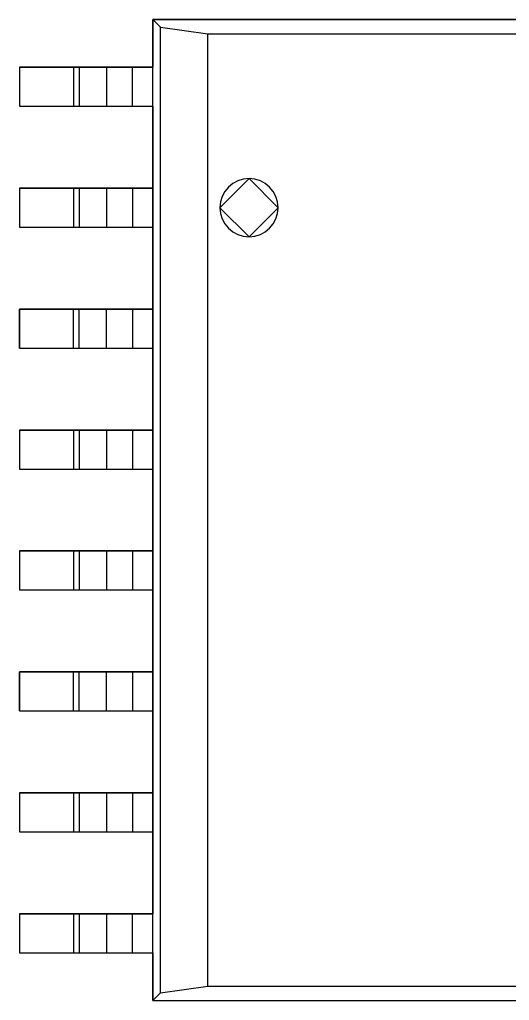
# Model space of a CAD drawing. Header units: inches. Extents: x 0 to 840, y -594 to 0.
# Drawn here: x 184.35 to 194.65, y -374.65 to -354.05 of the extents above; entities that cross this region are included whole.
import ezdxf

# ---------------------------------------------------------------- set-up
doc = ezdxf.new("R2010")
doc.units = ezdxf.units.IN
doc.header["$MEASUREMENT"] = 0

msp = doc.modelspace()

# ---------------------------------------------------------------- linework, layer by layer
at = {"color": 18, "true_color": 0x000000}
for p, q in [((202.146, -354.054), (187.146, -354.054)), ((187.146, -354.054), (187.146, -355.054)), ((187.146, -354.054), (187.306, -354.214)), ((187.146, -374.654), (187.146, -354.054)), ((187.146, -354.054), (202.146, -354.054)), ((202.146, -354.054), (187.146, -354.054)), ((187.146, -354.054), (187.146, -355.054)), ((187.146, -354.054), (187.306, -354.214)), ((187.146, -374.654), (187.146, -354.054)), ((187.146, -354.054), (202.146, -354.054)), ((187.306, -374.494), (187.306, -354.214)), ((187.306, -354.214), (188.306, -354.354)), ((187.306, -374.494), (187.306, -354.214)), ((187.306, -354.214), (188.306, -354.354)), ((188.306, -374.354), (188.306, -354.354)), ((188.306, -354.354), (201.846, -354.354)), ((188.306, -374.354), (188.306, -354.354)), ((188.306, -354.354), (201.846, -354.354)), ((184.346, -355.054), (184.346, -355.874)), ((185.476, -355.054), (184.346, -355.054)), ((184.346, -355.054), (184.346, -355.874)), ((184.346, -355.054), (185.476, -355.054)), ((184.346, -355.054), (184.346, -355.874)), ((185.476, -355.054), (184.346, -355.054)), ((184.346, -355.054), (184.346, -355.874)), ((184.346, -355.054), (185.476, -355.054)), ((185.6, -355.054), (185.476, -355.054)), ((185.476, -355.054), (185.518, -355.054)), ((185.476, -355.054), (185.476, -355.874)), ((185.6, -355.054), (185.476, -355.054)), ((185.476, -355.054), (185.518, -355.054)), ((185.476, -355.054), (185.476, -355.874)), ((185.518, -355.054), (185.554, -355.054)), ((185.518, -355.054), (185.554, -355.054)), ((185.554, -355.054), (185.584, -355.054)), ((185.554, -355.054), (185.584, -355.054)), ((185.584, -355.054), (185.6, -355.054)), ((185.584, -355.054), (185.6, -355.054)), ((186.172, -355.054), (185.6, -355.054)), ((185.6, -355.054), (186.172, -355.054)), ((185.6, -355.054), (185.6, -355.874)), ((186.172, -355.054), (185.6, -355.054)), ((185.6, -355.054), (186.172, -355.054)), ((185.6, -355.054), (185.6, -355.874)), ((186.722, -355.054), (186.172, -355.054)), ((186.172, -355.054), (186.228, -355.054)), ((186.172, -355.054), (186.172, -355.874)), ((186.722, -355.054), (186.172, -355.054)), ((186.172, -355.054), (186.228, -355.054)), ((186.172, -355.054), (186.172, -355.874)), ((186.228, -355.054), (186.32, -355.054)), ((186.228, -355.054), (186.32, -355.054)), ((186.32, -355.054), (186.438, -355.054)), ((186.32, -355.054), (186.438, -355.054)), ((186.438, -355.054), (186.574, -355.054)), ((186.438, -355.054), (186.574, -355.054)), ((186.574, -355.054), (186.722, -355.054)), ((186.574, -355.054), (186.722, -355.054)), ((187.146, -355.054), (186.722, -355.054)), ((186.722, -355.054), (187.146, -355.054)), ((186.722, -355.874), (186.722, -355.054)), ((187.146, -355.054), (186.722, -355.054)), ((186.722, -355.054), (187.146, -355.054)), ((186.722, -355.874), (186.722, -355.054)), ((187.146, -355.874), (187.146, -355.054)), ((187.146, -355.874), (187.146, -355.054)), ((184.346, -355.874), (185.476, -355.874)), ((184.346, -355.874), (185.476, -355.874)), ((184.346, -355.874), (185.476, -355.874)), ((184.346, -355.874), (185.476, -355.874)), ((185.476, -355.874), (185.6, -355.874)), ((185.476, -355.874), (185.518, -355.874)), ((185.476, -355.874), (185.6, -355.874)), ((185.476, -355.874), (185.518, -355.874)), ((185.518, -355.874), (185.554, -355.874)), ((185.518, -355.874), (185.554, -355.874)), ((185.554, -355.874), (185.584, -355.874)), ((185.554, -355.874), (185.584, -355.874)), ((185.584, -355.874), (185.6, -355.874)), ((185.584, -355.874), (185.6, -355.874)), ((185.6, -355.874), (186.172, -355.874)), ((185.6, -355.874), (186.172, -355.874)), ((185.6, -355.874), (186.172, -355.874)), ((185.6, -355.874), (186.172, -355.874)), ((186.172, -355.874), (186.722, -355.874)), ((186.172, -355.874), (186.228, -355.874)), ((186.172, -355.874), (186.722, -355.874)), ((186.172, -355.874), (186.228, -355.874)), ((186.228, -355.874), (186.32, -355.874)), ((186.228, -355.874), (186.32, -355.874)), ((186.32, -355.874), (186.438, -355.874)), ((186.32, -355.874), (186.438, -355.874)), ((186.438, -355.874), (186.574, -355.874)), ((186.438, -355.874), (186.574, -355.874)), ((186.574, -355.874), (186.722, -355.874)), ((186.574, -355.874), (186.722, -355.874)), ((186.722, -355.874), (187.146, -355.874)), ((186.722, -355.874), (187.146, -355.874)), ((186.722, -355.874), (187.146, -355.874)), ((186.722, -355.874), (187.146, -355.874)), ((187.146, -355.874), (187.146, -357.594)), ((187.146, -355.874), (187.146, -357.594)), ((189.171, -357.393), (188.559, -358.004)), ((189.782, -358.004), (189.171, -357.393)), ((185.476, -357.594), (184.346, -357.594)), ((184.346, -357.594), (184.346, -358.414)), ((184.346, -357.594), (184.346, -358.414)), ((184.346, -357.594), (185.476, -357.594)), ((185.476, -357.594), (184.346, -357.594)), ((184.346, -357.594), (184.346, -358.414)), ((184.346, -357.594), (184.346, -358.414)), ((184.346, -357.594), (185.476, -357.594)), ((185.6, -357.594), (185.476, -357.594)), ((185.476, -357.594), (185.518, -357.594)), ((185.476, -357.594), (185.476, -358.414)), ((185.6, -357.594), (185.476, -357.594)), ((185.476, -357.594), (185.518, -357.594)), ((185.476, -357.594), (185.476, -358.414)), ((185.518, -357.594), (185.554, -357.594)), ((185.518, -357.594), (185.554, -357.594)), ((185.554, -357.594), (185.584, -357.594)), ((185.554, -357.594), (185.584, -357.594)), ((185.584, -357.594), (185.6, -357.594)), ((185.584, -357.594), (185.6, -357.594)), ((186.172, -357.594), (185.6, -357.594)), ((185.6, -357.594), (186.172, -357.594)), ((185.6, -357.594), (185.6, -358.414)), ((186.172, -357.594), (185.6, -357.594)), ((185.6, -357.594), (186.172, -357.594)), ((185.6, -357.594), (185.6, -358.414)), ((186.722, -357.594), (186.172, -357.594)), ((186.172, -357.594), (186.228, -357.594)), ((186.172, -357.594), (186.172, -358.414)), ((186.722, -357.594), (186.172, -357.594)), ((186.172, -357.594), (186.228, -357.594)), ((186.172, -357.594), (186.172, -358.414)), ((186.228, -357.594), (186.32, -357.594)), ((186.228, -357.594), (186.32, -357.594)), ((186.32, -357.594), (186.438, -357.594)), ((186.32, -357.594), (186.438, -357.594)), ((186.438, -357.594), (186.574, -357.594)), ((186.438, -357.594), (186.574, -357.594)), ((186.574, -357.594), (186.722, -357.594)), ((186.574, -357.594), (186.722, -357.594)), ((187.146, -357.594), (186.722, -357.594)), ((186.722, -357.594), (187.146, -357.594)), ((186.722, -357.594), (186.722, -358.414)), ((187.146, -357.594), (186.722, -357.594)), ((186.722, -357.594), (187.146, -357.594)), ((186.722, -357.594), (186.722, -358.414)), ((187.146, -357.594), (187.146, -358.414)), ((187.146, -357.594), (187.146, -358.414)), ((188.559, -358.004), (189.171, -358.615)), ((189.171, -358.615), (189.782, -358.004)), ((184.346, -358.414), (185.476, -358.414)), ((184.346, -358.414), (185.476, -358.414)), ((184.346, -358.414), (185.476, -358.414)), ((184.346, -358.414), (185.476, -358.414)), ((185.476, -358.414), (185.6, -358.414)), ((185.476, -358.414), (185.518, -358.414)), ((185.476, -358.414), (185.6, -358.414)), ((185.476, -358.414), (185.518, -358.414)), ((185.518, -358.414), (185.554, -358.414)), ((185.518, -358.414), (185.554, -358.414)), ((185.554, -358.414), (185.584, -358.414)), ((185.554, -358.414), (185.584, -358.414)), ((185.584, -358.414), (185.6, -358.414)), ((185.584, -358.414), (185.6, -358.414)), ((185.6, -358.414), (186.172, -358.414)), ((185.6, -358.414), (186.172, -358.414)), ((185.6, -358.414), (186.172, -358.414)), ((185.6, -358.414), (186.172, -358.414)), ((186.172, -358.414), (186.722, -358.414)), ((186.172, -358.414), (186.228, -358.414)), ((186.172, -358.414), (186.722, -358.414)), ((186.172, -358.414), (186.228, -358.414)), ((186.228, -358.414), (186.32, -358.414)), ((186.228, -358.414), (186.32, -358.414)), ((186.32, -358.414), (186.438, -358.414)), ((186.32, -358.414), (186.438, -358.414)), ((186.438, -358.414), (186.574, -358.414)), ((186.438, -358.414), (186.574, -358.414)), ((186.574, -358.414), (186.722, -358.414)), ((186.574, -358.414), (186.722, -358.414)), ((186.722, -358.414), (187.146, -358.414)), ((186.722, -358.414), (187.146, -358.414)), ((186.722, -358.414), (187.146, -358.414)), ((186.722, -358.414), (187.146, -358.414)), ((187.146, -358.414), (187.146, -360.134)), ((187.146, -358.414), (187.146, -360.134)), ((185.476, -360.134), (184.346, -360.134)), ((184.346, -360.134), (184.346, -360.954)), ((184.346, -360.954), (184.346, -360.134)), ((184.346, -360.134), (185.476, -360.134)), ((185.476, -360.134), (184.346, -360.134)), ((184.346, -360.134), (184.346, -360.954)), ((184.346, -360.954), (184.346, -360.134)), ((184.346, -360.134), (185.476, -360.134)), ((185.6, -360.134), (185.476, -360.134)), ((185.476, -360.134), (185.518, -360.134)), ((185.476, -360.954), (185.476, -360.134)), ((185.6, -360.134), (185.476, -360.134)), ((185.476, -360.134), (185.518, -360.134)), ((185.476, -360.954), (185.476, -360.134)), ((185.518, -360.134), (185.554, -360.134)), ((185.518, -360.134), (185.554, -360.134)), ((185.554, -360.134), (185.584, -360.134)), ((185.554, -360.134), (185.584, -360.134)), ((185.584, -360.134), (185.6, -360.134)), ((185.584, -360.134), (185.6, -360.134)), ((186.172, -360.134), (185.6, -360.134)), ((185.6, -360.134), (186.172, -360.134)), ((185.6, -360.954), (185.6, -360.134)), ((186.172, -360.134), (185.6, -360.134)), ((185.6, -360.134), (186.172, -360.134)), ((185.6, -360.954), (185.6, -360.134)), ((186.722, -360.134), (186.172, -360.134)), ((186.172, -360.134), (186.228, -360.134)), ((186.172, -360.954), (186.172, -360.134)), ((186.722, -360.134), (186.172, -360.134)), ((186.172, -360.134), (186.228, -360.134)), ((186.172, -360.954), (186.172, -360.134)), ((186.228, -360.134), (186.32, -360.134)), ((186.228, -360.134), (186.32, -360.134)), ((186.32, -360.134), (186.438, -360.134)), ((186.32, -360.134), (186.438, -360.134)), ((186.438, -360.134), (186.574, -360.134)), ((186.438, -360.134), (186.574, -360.134)), ((186.574, -360.134), (186.722, -360.134)), ((186.574, -360.134), (186.722, -360.134)), ((187.146, -360.134), (186.722, -360.134)), ((186.722, -360.134), (187.146, -360.134)), ((186.722, -360.134), (186.722, -360.954)), ((187.146, -360.134), (186.722, -360.134)), ((186.722, -360.134), (187.146, -360.134)), ((186.722, -360.134), (186.722, -360.954)), ((187.146, -360.134), (187.146, -360.954)), ((187.146, -360.134), (187.146, -360.954)), ((184.346, -360.954), (185.476, -360.954)), ((184.346, -360.954), (185.476, -360.954)), ((184.346, -360.954), (185.476, -360.954)), ((184.346, -360.954), (185.476, -360.954)), ((185.476, -360.954), (185.6, -360.954)), ((185.476, -360.954), (185.518, -360.954)), ((185.476, -360.954), (185.6, -360.954)), ((185.476, -360.954), (185.518, -360.954)), ((185.518, -360.954), (185.554, -360.954)), ((185.518, -360.954), (185.554, -360.954)), ((185.554, -360.954), (185.584, -360.954)), ((185.554, -360.954), (185.584, -360.954)), ((185.584, -360.954), (185.6, -360.954)), ((185.584, -360.954), (185.6, -360.954)), ((185.6, -360.954), (186.172, -360.954)), ((185.6, -360.954), (186.172, -360.954)), ((185.6, -360.954), (186.172, -360.954)), ((185.6, -360.954), (186.172, -360.954)), ((186.172, -360.954), (186.722, -360.954)), ((186.172, -360.954), (186.228, -360.954)), ((186.172, -360.954), (186.722, -360.954)), ((186.172, -360.954), (186.228, -360.954)), ((186.228, -360.954), (186.32, -360.954)), ((186.228, -360.954), (186.32, -360.954)), ((186.32, -360.954), (186.438, -360.954)), ((186.32, -360.954), (186.438, -360.954)), ((186.438, -360.954), (186.574, -360.954)), ((186.438, -360.954), (186.574, -360.954)), ((186.574, -360.954), (186.722, -360.954)), ((186.574, -360.954), (186.722, -360.954)), ((186.722, -360.954), (187.146, -360.954)), ((186.722, -360.954), (187.146, -360.954)), ((186.722, -360.954), (187.146, -360.954)), ((186.722, -360.954), (187.146, -360.954)), ((187.146, -360.954), (187.146, -362.674)), ((187.146, -360.954), (187.146, -362.674)), ((185.476, -362.674), (184.346, -362.674)), ((184.346, -362.674), (184.346, -363.494)), ((184.346, -362.674), (184.346, -363.494)), ((184.346, -362.674), (185.476, -362.674)), ((185.476, -362.674), (184.346, -362.674)), ((184.346, -362.674), (184.346, -363.494)), ((184.346, -362.674), (184.346, -363.494)), ((184.346, -362.674), (185.476, -362.674)), ((185.6, -362.674), (185.476, -362.674)), ((185.476, -362.674), (185.518, -362.674)), ((185.476, -362.674), (185.476, -363.494)), ((185.6, -362.674), (185.476, -362.674)), ((185.476, -362.674), (185.518, -362.674)), ((185.476, -362.674), (185.476, -363.494)), ((185.518, -362.674), (185.554, -362.674)), ((185.518, -362.674), (185.554, -362.674)), ((185.554, -362.674), (185.584, -362.674)), ((185.554, -362.674), (185.584, -362.674)), ((185.584, -362.674), (185.6, -362.674)), ((185.584, -362.674), (185.6, -362.674)), ((186.172, -362.674), (185.6, -362.674)), ((185.6, -362.674), (186.172, -362.674)), ((185.6, -362.674), (185.6, -363.494)), ((186.172, -362.674), (185.6, -362.674)), ((185.6, -362.674), (186.172, -362.674)), ((185.6, -362.674), (185.6, -363.494)), ((186.722, -362.674), (186.172, -362.674)), ((186.172, -362.674), (186.228, -362.674)), ((186.172, -362.674), (186.172, -363.494)), ((186.722, -362.674), (186.172, -362.674)), ((186.172, -362.674), (186.228, -362.674)), ((186.172, -362.674), (186.172, -363.494)), ((186.228, -362.674), (186.32, -362.674)), ((186.228, -362.674), (186.32, -362.674)), ((186.32, -362.674), (186.438, -362.674)), ((186.32, -362.674), (186.438, -362.674)), ((186.438, -362.674), (186.574, -362.674)), ((186.438, -362.674), (186.574, -362.674)), ((186.574, -362.674), (186.722, -362.674)), ((186.574, -362.674), (186.722, -362.674)), ((187.146, -362.674), (186.722, -362.674)), ((186.722, -362.674), (187.146, -362.674)), ((186.722, -362.674), (186.722, -363.494)), ((187.146, -362.674), (186.722, -362.674)), ((186.722, -362.674), (187.146, -362.674)), ((186.722, -362.674), (186.722, -363.494)), ((187.146, -362.674), (187.146, -363.494)), ((187.146, -362.674), (187.146, -363.494)), ((184.346, -363.494), (185.476, -363.494)), ((184.346, -363.494), (185.476, -363.494)), ((184.346, -363.494), (185.476, -363.494)), ((184.346, -363.494), (185.476, -363.494)), ((185.476, -363.494), (185.6, -363.494)), ((185.476, -363.494), (185.518, -363.494)), ((185.476, -363.494), (185.6, -363.494)), ((185.476, -363.494), (185.518, -363.494)), ((185.518, -363.494), (185.554, -363.494)), ((185.518, -363.494), (185.554, -363.494)), ((185.554, -363.494), (185.584, -363.494)), ((185.554, -363.494), (185.584, -363.494)), ((185.584, -363.494), (185.6, -363.494)), ((185.584, -363.494), (185.6, -363.494)), ((185.6, -363.494), (186.172, -363.494)), ((185.6, -363.494), (186.172, -363.494)), ((185.6, -363.494), (186.172, -363.494)), ((185.6, -363.494), (186.172, -363.494)), ((186.172, -363.494), (186.722, -363.494)), ((186.172, -363.494), (186.228, -363.494)), ((186.172, -363.494), (186.722, -363.494)), ((186.172, -363.494), (186.228, -363.494)), ((186.228, -363.494), (186.32, -363.494)), ((186.228, -363.494), (186.32, -363.494)), ((186.32, -363.494), (186.438, -363.494)), ((186.32, -363.494), (186.438, -363.494)), ((186.438, -363.494), (186.574, -363.494)), ((186.438, -363.494), (186.574, -363.494)), ((186.574, -363.494), (186.722, -363.494)), ((186.574, -363.494), (186.722, -363.494)), ((186.722, -363.494), (187.146, -363.494)), ((186.722, -363.494), (187.146, -363.494)), ((186.722, -363.494), (187.146, -363.494)), ((186.722, -363.494), (187.146, -363.494)), ((187.146, -363.494), (187.146, -365.214)), ((187.146, -363.494), (187.146, -365.214)), ((185.476, -365.214), (184.346, -365.214)), ((184.346, -365.214), (184.346, -366.034)), ((184.346, -365.214), (184.346, -366.034)), ((184.346, -365.214), (185.476, -365.214)), ((185.476, -365.214), (184.346, -365.214)), ((184.346, -365.214), (184.346, -366.034)), ((184.346, -365.214), (184.346, -366.034)), ((184.346, -365.214), (185.476, -365.214)), ((185.6, -365.214), (185.476, -365.214)), ((185.476, -365.214), (185.518, -365.214)), ((185.476, -365.214), (185.476, -366.034)), ((185.6, -365.214), (185.476, -365.214)), ((185.476, -365.214), (185.518, -365.214)), ((185.476, -365.214), (185.476, -366.034)), ((185.518, -365.214), (185.554, -365.214)), ((185.518, -365.214), (185.554, -365.214)), ((185.554, -365.214), (185.584, -365.214)), ((185.554, -365.214), (185.584, -365.214)), ((185.584, -365.214), (185.6, -365.214)), ((185.584, -365.214), (185.6, -365.214)), ((186.172, -365.214), (185.6, -365.214)), ((185.6, -365.214), (186.172, -365.214)), ((185.6, -365.214), (185.6, -366.034)), ((186.172, -365.214), (185.6, -365.214)), ((185.6, -365.214), (186.172, -365.214)), ((185.6, -365.214), (185.6, -366.034)), ((186.722, -365.214), (186.172, -365.214)), ((186.172, -365.214), (186.228, -365.214)), ((186.172, -365.214), (186.172, -366.034)), ((186.722, -365.214), (186.172, -365.214)), ((186.172, -365.214), (186.228, -365.214)), ((186.172, -365.214), (186.172, -366.034)), ((186.228, -365.214), (186.32, -365.214)), ((186.228, -365.214), (186.32, -365.214)), ((186.32, -365.214), (186.438, -365.214)), ((186.32, -365.214), (186.438, -365.214)), ((186.438, -365.214), (186.574, -365.214)), ((186.438, -365.214), (186.574, -365.214)), ((186.574, -365.214), (186.722, -365.214)), ((186.574, -365.214), (186.722, -365.214)), ((187.146, -365.214), (186.722, -365.214)), ((186.722, -365.214), (187.146, -365.214)), ((186.722, -365.214), (186.722, -366.034)), ((187.146, -365.214), (186.722, -365.214)), ((186.722, -365.214), (187.146, -365.214)), ((186.722, -365.214), (186.722, -366.034)), ((187.146, -365.214), (187.146, -366.034)), ((187.146, -365.214), (187.146, -366.034)), ((184.346, -366.034), (185.476, -366.034)), ((184.346, -366.034), (185.476, -366.034)), ((184.346, -366.034), (185.476, -366.034)), ((184.346, -366.034), (185.476, -366.034)), ((185.476, -366.034), (185.6, -366.034)), ((185.476, -366.034), (185.518, -366.034)), ((185.476, -366.034), (185.6, -366.034)), ((185.476, -366.034), (185.518, -366.034)), ((185.518, -366.034), (185.554, -366.034)), ((185.518, -366.034), (185.554, -366.034)), ((185.554, -366.034), (185.584, -366.034)), ((185.554, -366.034), (185.584, -366.034)), ((185.584, -366.034), (185.6, -366.034)), ((185.584, -366.034), (185.6, -366.034)), ((185.6, -366.034), (186.172, -366.034)), ((185.6, -366.034), (186.172, -366.034)), ((185.6, -366.034), (186.172, -366.034)), ((185.6, -366.034), (186.172, -366.034)), ((186.172, -366.034), (186.722, -366.034)), ((186.172, -366.034), (186.228, -366.034)), ((186.172, -366.034), (186.722, -366.034)), ((186.172, -366.034), (186.228, -366.034)), ((186.228, -366.034), (186.32, -366.034)), ((186.228, -366.034), (186.32, -366.034)), ((186.32, -366.034), (186.438, -366.034)), ((186.32, -366.034), (186.438, -366.034)), ((186.438, -366.034), (186.574, -366.034)), ((186.438, -366.034), (186.574, -366.034)), ((186.574, -366.034), (186.722, -366.034)), ((186.574, -366.034), (186.722, -366.034)), ((186.722, -366.034), (187.146, -366.034)), ((186.722, -366.034), (187.146, -366.034)), ((186.722, -366.034), (187.146, -366.034)), ((186.722, -366.034), (187.146, -366.034)), ((187.146, -366.034), (187.146, -367.754)), ((187.146, -366.034), (187.146, -367.754)), ((185.476, -367.754), (184.346, -367.754)), ((184.346, -367.754), (184.346, -368.574)), ((184.346, -368.574), (184.346, -367.754)), ((184.346, -367.754), (185.476, -367.754)), ((185.476, -367.754), (184.346, -367.754)), ((184.346, -367.754), (184.346, -368.574)), ((184.346, -368.574), (184.346, -367.754)), ((184.346, -367.754), (185.476, -367.754)), ((185.6, -367.754), (185.476, -367.754)), ((185.476, -367.754), (185.518, -367.754)), ((185.476, -368.574), (185.476, -367.754)), ((185.6, -367.754), (185.476, -367.754)), ((185.476, -367.754), (185.518, -367.754)), ((185.476, -368.574), (185.476, -367.754)), ((185.518, -367.754), (185.554, -367.754)), ((185.518, -367.754), (185.554, -367.754)), ((185.554, -367.754), (185.584, -367.754)), ((185.554, -367.754), (185.584, -367.754)), ((185.584, -367.754), (185.6, -367.754)), ((185.584, -367.754), (185.6, -367.754)), ((186.172, -367.754), (185.6, -367.754)), ((185.6, -367.754), (186.172, -367.754)), ((185.6, -368.574), (185.6, -367.754)), ((186.172, -367.754), (185.6, -367.754)), ((185.6, -367.754), (186.172, -367.754)), ((185.6, -368.574), (185.6, -367.754)), ((186.722, -367.754), (186.172, -367.754)), ((186.172, -367.754), (186.228, -367.754)), ((186.172, -368.574), (186.172, -367.754)), ((186.722, -367.754), (186.172, -367.754)), ((186.172, -367.754), (186.228, -367.754)), ((186.172, -368.574), (186.172, -367.754)), ((186.228, -367.754), (186.32, -367.754)), ((186.228, -367.754), (186.32, -367.754)), ((186.32, -367.754), (186.438, -367.754)), ((186.32, -367.754), (186.438, -367.754)), ((186.438, -367.754), (186.574, -367.754)), ((186.438, -367.754), (186.574, -367.754)), ((186.574, -367.754), (186.722, -367.754)), ((186.574, -367.754), (186.722, -367.754)), ((187.146, -367.754), (186.722, -367.754)), ((186.722, -367.754), (187.146, -367.754)), ((186.722, -367.754), (186.722, -368.574)), ((187.146, -367.754), (186.722, -367.754)), ((186.722, -367.754), (187.146, -367.754)), ((186.722, -367.754), (186.722, -368.574)), ((187.146, -367.754), (187.146, -368.574)), ((187.146, -367.754), (187.146, -368.574)), ((184.346, -368.574), (185.476, -368.574)), ((184.346, -368.574), (185.476, -368.574)), ((184.346, -368.574), (185.476, -368.574)), ((184.346, -368.574), (185.476, -368.574)), ((185.476, -368.574), (185.6, -368.574)), ((185.476, -368.574), (185.518, -368.574)), ((185.476, -368.574), (185.6, -368.574)), ((185.476, -368.574), (185.518, -368.574)), ((185.518, -368.574), (185.554, -368.574)), ((185.518, -368.574), (185.554, -368.574)), ((185.554, -368.574), (185.584, -368.574)), ((185.554, -368.574), (185.584, -368.574)), ((185.584, -368.574), (185.6, -368.574)), ((185.584, -368.574), (185.6, -368.574)), ((185.6, -368.574), (186.172, -368.574)), ((185.6, -368.574), (186.172, -368.574)), ((185.6, -368.574), (186.172, -368.574)), ((185.6, -368.574), (186.172, -368.574)), ((186.172, -368.574), (186.722, -368.574)), ((186.172, -368.574), (186.228, -368.574)), ((186.172, -368.574), (186.722, -368.574)), ((186.172, -368.574), (186.228, -368.574)), ((186.228, -368.574), (186.32, -368.574)), ((186.228, -368.574), (186.32, -368.574)), ((186.32, -368.574), (186.438, -368.574)), ((186.32, -368.574), (186.438, -368.574)), ((186.438, -368.574), (186.574, -368.574)), ((186.438, -368.574), (186.574, -368.574)), ((186.574, -368.574), (186.722, -368.574)), ((186.574, -368.574), (186.722, -368.574)), ((186.722, -368.574), (187.146, -368.574)), ((186.722, -368.574), (187.146, -368.574)), ((186.722, -368.574), (187.146, -368.574)), ((186.722, -368.574), (187.146, -368.574)), ((187.146, -368.574), (187.146, -370.294)), ((187.146, -368.574), (187.146, -370.294)), ((185.476, -370.294), (184.346, -370.294)), ((184.346, -370.294), (184.346, -371.114)), ((184.346, -370.294), (184.346, -371.114)), ((184.346, -370.294), (185.476, -370.294)), ((185.476, -370.294), (184.346, -370.294)), ((184.346, -370.294), (184.346, -371.114)), ((184.346, -370.294), (184.346, -371.114)), ((184.346, -370.294), (185.476, -370.294)), ((185.6, -370.294), (185.476, -370.294)), ((185.476, -370.294), (185.518, -370.294)), ((185.476, -370.294), (185.476, -371.114)), ((185.6, -370.294), (185.476, -370.294)), ((185.476, -370.294), (185.518, -370.294)), ((185.476, -370.294), (185.476, -371.114)), ((185.518, -370.294), (185.554, -370.294)), ((185.518, -370.294), (185.554, -370.294)), ((185.554, -370.294), (185.584, -370.294)), ((185.554, -370.294), (185.584, -370.294)), ((185.584, -370.294), (185.6, -370.294)), ((185.584, -370.294), (185.6, -370.294)), ((186.172, -370.294), (185.6, -370.294)), ((185.6, -370.294), (186.172, -370.294)), ((185.6, -370.294), (185.6, -371.114)), ((186.172, -370.294), (185.6, -370.294)), ((185.6, -370.294), (186.172, -370.294)), ((185.6, -370.294), (185.6, -371.114)), ((186.722, -370.294), (186.172, -370.294)), ((186.172, -370.294), (186.228, -370.294)), ((186.172, -370.294), (186.172, -371.114)), ((186.722, -370.294), (186.172, -370.294)), ((186.172, -370.294), (186.228, -370.294)), ((186.172, -370.294), (186.172, -371.114)), ((186.228, -370.294), (186.32, -370.294)), ((186.228, -370.294), (186.32, -370.294)), ((186.32, -370.294), (186.438, -370.294)), ((186.32, -370.294), (186.438, -370.294)), ((186.438, -370.294), (186.574, -370.294)), ((186.438, -370.294), (186.574, -370.294)), ((186.574, -370.294), (186.722, -370.294)), ((186.574, -370.294), (186.722, -370.294)), ((187.146, -370.294), (186.722, -370.294)), ((186.722, -370.294), (187.146, -370.294)), ((186.722, -370.294), (186.722, -371.114)), ((187.146, -370.294), (186.722, -370.294)), ((186.722, -370.294), (187.146, -370.294)), ((186.722, -370.294), (186.722, -371.114)), ((187.146, -370.294), (187.146, -371.114)), ((187.146, -370.294), (187.146, -371.114)), ((184.346, -371.114), (185.476, -371.114)), ((184.346, -371.114), (185.476, -371.114)), ((184.346, -371.114), (185.476, -371.114)), ((184.346, -371.114), (185.476, -371.114)), ((185.476, -371.114), (185.6, -371.114)), ((185.476, -371.114), (185.518, -371.114)), ((185.476, -371.114), (185.6, -371.114)), ((185.476, -371.114), (185.518, -371.114)), ((185.518, -371.114), (185.554, -371.114)), ((185.518, -371.114), (185.554, -371.114)), ((185.554, -371.114), (185.584, -371.114)), ((185.554, -371.114), (185.584, -371.114)), ((185.584, -371.114), (185.6, -371.114)), ((185.584, -371.114), (185.6, -371.114)), ((185.6, -371.114), (186.172, -371.114)), ((185.6, -371.114), (186.172, -371.114)), ((185.6, -371.114), (186.172, -371.114)), ((185.6, -371.114), (186.172, -371.114)), ((186.172, -371.114), (186.722, -371.114)), ((186.172, -371.114), (186.228, -371.114)), ((186.172, -371.114), (186.722, -371.114)), ((186.172, -371.114), (186.228, -371.114)), ((186.228, -371.114), (186.32, -371.114)), ((186.228, -371.114), (186.32, -371.114)), ((186.32, -371.114), (186.438, -371.114)), ((186.32, -371.114), (186.438, -371.114)), ((186.438, -371.114), (186.574, -371.114)), ((186.438, -371.114), (186.574, -371.114)), ((186.574, -371.114), (186.722, -371.114)), ((186.574, -371.114), (186.722, -371.114)), ((186.722, -371.114), (187.146, -371.114)), ((186.722, -371.114), (187.146, -371.114)), ((186.722, -371.114), (187.146, -371.114)), ((186.722, -371.114), (187.146, -371.114)), ((187.146, -371.114), (187.146, -372.834)), ((187.146, -371.114), (187.146, -372.834)), ((185.476, -372.834), (184.346, -372.834)), ((184.346, -372.834), (184.346, -373.654)), ((184.346, -372.834), (184.346, -373.654)), ((184.346, -372.834), (185.476, -372.834)), ((185.476, -372.834), (184.346, -372.834)), ((184.346, -372.834), (184.346, -373.654)), ((184.346, -372.834), (184.346, -373.654)), ((184.346, -372.834), (185.476, -372.834)), ((185.6, -372.834), (185.476, -372.834)), ((185.476, -372.834), (185.518, -372.834)), ((185.476, -372.834), (185.476, -373.654)), ((185.6, -372.834), (185.476, -372.834)), ((185.476, -372.834), (185.518, -372.834)), ((185.476, -372.834), (185.476, -373.654)), ((185.518, -372.834), (185.554, -372.834)), ((185.518, -372.834), (185.554, -372.834)), ((185.554, -372.834), (185.584, -372.834)), ((185.554, -372.834), (185.584, -372.834)), ((185.584, -372.834), (185.6, -372.834)), ((185.584, -372.834), (185.6, -372.834)), ((186.172, -372.834), (185.6, -372.834)), ((185.6, -372.834), (186.172, -372.834)), ((185.6, -372.834), (185.6, -373.654)), ((186.172, -372.834), (185.6, -372.834)), ((185.6, -372.834), (186.172, -372.834)), ((185.6, -372.834), (185.6, -373.654)), ((186.722, -372.834), (186.172, -372.834)), ((186.172, -372.834), (186.228, -372.834)), ((186.172, -372.834), (186.172, -373.654)), ((186.722, -372.834), (186.172, -372.834)), ((186.172, -372.834), (186.228, -372.834)), ((186.172, -372.834), (186.172, -373.654)), ((186.228, -372.834), (186.32, -372.834)), ((186.228, -372.834), (186.32, -372.834)), ((186.32, -372.834), (186.438, -372.834)), ((186.32, -372.834), (186.438, -372.834)), ((186.438, -372.834), (186.574, -372.834)), ((186.438, -372.834), (186.574, -372.834)), ((186.574, -372.834), (186.722, -372.834)), ((186.574, -372.834), (186.722, -372.834)), ((187.146, -372.834), (186.722, -372.834)), ((186.722, -372.834), (187.146, -372.834)), ((186.722, -373.654), (186.722, -372.834)), ((187.146, -372.834), (186.722, -372.834)), ((186.722, -372.834), (187.146, -372.834)), ((186.722, -373.654), (186.722, -372.834)), ((187.146, -373.654), (187.146, -372.834)), ((187.146, -373.654), (187.146, -372.834)), ((184.346, -373.654), (185.476, -373.654)), ((184.346, -373.654), (185.476, -373.654)), ((184.346, -373.654), (185.476, -373.654)), ((184.346, -373.654), (185.476, -373.654)), ((185.476, -373.654), (185.6, -373.654)), ((185.476, -373.654), (185.518, -373.654)), ((185.476, -373.654), (185.6, -373.654)), ((185.476, -373.654), (185.518, -373.654)), ((185.518, -373.654), (185.554, -373.654)), ((185.518, -373.654), (185.554, -373.654)), ((185.554, -373.654), (185.584, -373.654)), ((185.554, -373.654), (185.584, -373.654)), ((185.584, -373.654), (185.6, -373.654)), ((185.584, -373.654), (185.6, -373.654)), ((185.6, -373.654), (186.172, -373.654)), ((185.6, -373.654), (186.172, -373.654)), ((185.6, -373.654), (186.172, -373.654)), ((185.6, -373.654), (186.172, -373.654)), ((186.172, -373.654), (186.722, -373.654)), ((186.172, -373.654), (186.228, -373.654)), ((186.172, -373.654), (186.722, -373.654)), ((186.172, -373.654), (186.228, -373.654)), ((186.228, -373.654), (186.32, -373.654)), ((186.228, -373.654), (186.32, -373.654)), ((186.32, -373.654), (186.438, -373.654)), ((186.32, -373.654), (186.438, -373.654)), ((186.438, -373.654), (186.574, -373.654)), ((186.438, -373.654), (186.574, -373.654)), ((186.574, -373.654), (186.722, -373.654)), ((186.574, -373.654), (186.722, -373.654)), ((186.722, -373.654), (187.146, -373.654)), ((186.722, -373.654), (187.146, -373.654)), ((186.722, -373.654), (187.146, -373.654)), ((186.722, -373.654), (187.146, -373.654)), ((187.146, -373.654), (187.146, -374.654)), ((187.146, -373.654), (187.146, -374.654)), ((187.146, -374.654), (187.306, -374.494)), ((187.146, -374.654), (187.306, -374.494)), ((187.306, -374.494), (188.306, -374.354)), ((187.306, -374.494), (188.306, -374.354)), ((188.306, -374.354), (201.846, -374.354)), ((188.306, -374.354), (201.846, -374.354)), ((187.146, -374.654), (202.146, -374.654)), ((187.146, -374.654), (202.146, -374.654)), ((187.146, -374.654), (202.146, -374.654)), ((187.146, -374.654), (202.146, -374.654))]:
    msp.add_line(p, q, dxfattribs=at)
for start, end in [(90, 180), (0, 90), (180, 270), (270, 0)]:
    msp.add_arc((189.171, -358.004), 0.611, start, end, dxfattribs=at)

doc.saveas('drawing.dxf')
